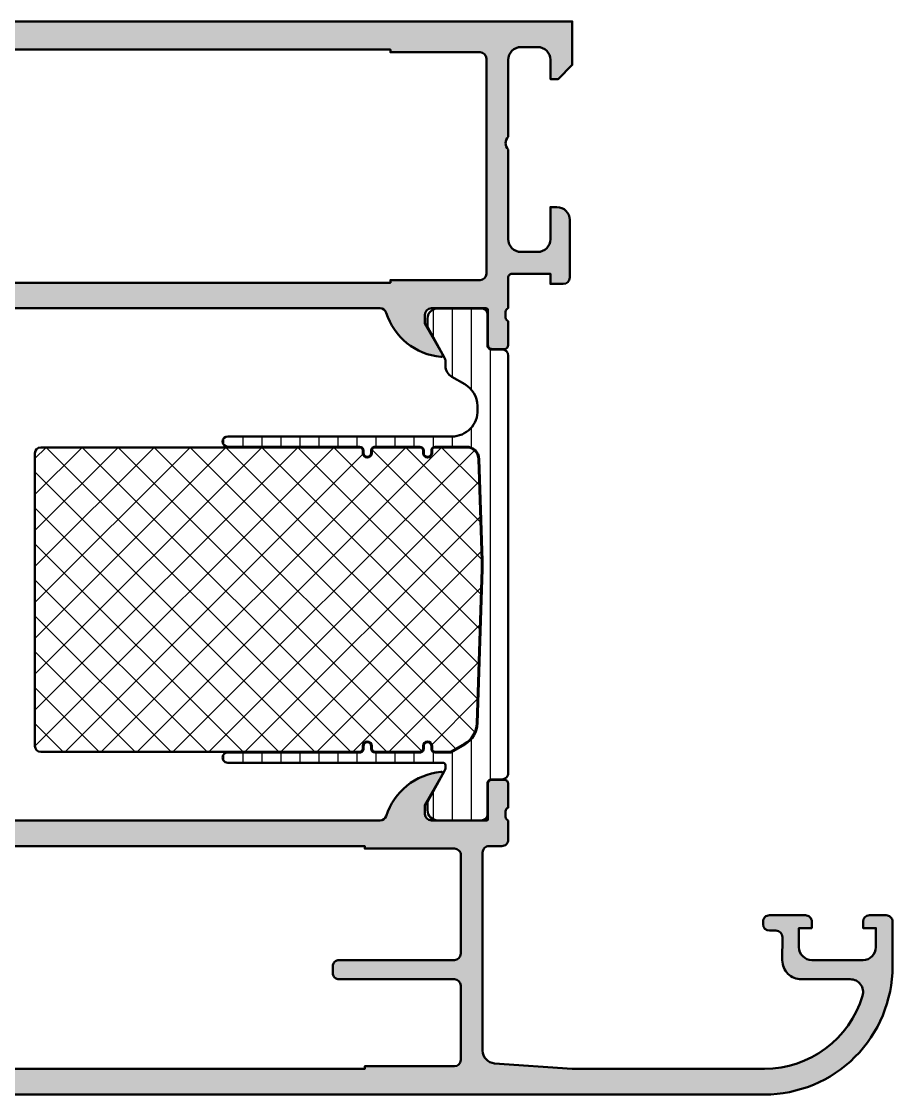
# Model space of a CAD drawing. Extents: x 0 to 125, y 11 to 95.
# Drawn here: x 57 to 125, y 11.2 to 95 of the extents above; entities that cross this region are included whole.
import ezdxf

# ---------------------------------------------------------------- set-up
doc = ezdxf.new("R2010")
doc.units = 0
for name, color, linetype, lineweight in [('0S-Alu contour', 7, 'Continuous', 50), ('0S-Alu hatch', 252, 'Continuous', 25), ('0S-Plastic contour', 254, 'Continuous', 50), ('0S-Plastic hatch', 253, 'Continuous', 25), ('0S-PT contour', 91, 'Continuous', 50), ('0S-PT hatch', 103, 'Continuous', 25)]:
    doc.layers.add(name, color=color, linetype=linetype, lineweight=lineweight)

# ---------------------------------------------------------------- blocks, each defined once
blk = doc.blocks.new('398970__6E5888EF_F2CC_4CD3_B71B_DE210117D233_')
at = {"layer": '0S-Alu hatch'}
h = blk.add_hatch(color=256, dxfattribs=at)
edge = h.paths.add_edge_path()
edge.add_arc((0.4999769365728355, 93.29997998837567), 0.499976937149487, 179.9973570091198, 270.0026429908629)
edge.add_line((0.4999999999552923, 92.80000305175814), (18.4999999999554, 92.80000305175791))
edge.add_ellipse((18.49994489639917, 92.29994794820173), major_axis=(-0.5000551065922458, 0), ratio=1, start_angle=180.0063137065699, end_angle=269.99368629342405, ccw=False)
edge.add_line((18.99999999995535, 92.3000030517579), (18.99999999995529, 86.0000000000001))
edge.add_ellipse((18.4748776889919, 85.50000000000009), major_axis=(-0.7250885749144907, 0), ratio=1, start_angle=136.4038464693321, end_angle=223.5961535306688, ccw=False)
edge.add_line((18.99999999995529, 85.0000000000001), (18.99999999995518, 72.59999542236322))
edge.add_ellipse((18.92116355341214, 72.3324748303701), major_axis=(-0.2788950563274314, 0), ratio=1, start_angle=178.8354106259032, end_angle=253.58012358051002, ccw=False)
edge.add_line((19.20000099995519, 72.32680642237173), (19.20000099995518, 71.87321242237172))
edge.add_ellipse((18.92113290431197, 71.86755176289468), major_axis=(-0.2789255417371929, 0), ratio=1, start_angle=106.42459455536121, end_angle=181.1628700728834, ccw=False)
edge.add_line((18.99999999995518, 71.6000084223717), (18.99999999995518, 69.71999742236322))
edge.add_arc((19.2999999999552, 69.71999742236322), 0.3000000000000256, 180, 269.9999999999945)
edge.add_line((19.29999999995517, 69.4199974223632), (20.27997431899797, 69.41999742236322))
edge.add_arc((20.27997431899799, 69.7199974223632), 0.2999999999999829, 269.9999999999973, 360)
edge.add_line((20.57997431899797, 69.7199974223632), (20.57997431899796, 72.4799954223632))
edge.add_ellipse((20.69997431899787, 72.4799954223632), major_axis=(-0.1199999999999157, 0), ratio=1, start_angle=269.9999999999983, end_angle=360, ccw=False)
edge.add_line((20.69997431899787, 72.59999542236312), (24.99999999995535, 72.59999542236334))
edge.add_ellipse((24.99999999995542, 72.09999542236346), major_axis=(-0.4999999999998721, 0), ratio=1, start_angle=180, end_angle=270.00000000000773, ccw=False)
edge.add_line((25.4999999999553, 72.09999542236345), (25.4999999999553, 71.39999542236352))
edge.add_line((25.4999999999553, 71.39999542236352), (24.118504542333, 69.00717509933575))
edge.add_arc((24.23811978460363, 68.93811520701148), 0.138119784648327, 149.999999999947, 275.6225775507646)
edge.add_arc((23.76177675878031, 73.77660428421477), 5.000000000003915, 275.6225775508023, 342.2515836439373)
edge.add_ellipse((28.99999999995462, 72.09999542236669), major_axis=(-0.4999999999966423, 0), ratio=1, start_angle=269.9999999999161, end_angle=342.2515836438442, ccw=False)
edge.add_line((28.99999999995535, 72.59999542236334), (84.9999999999552, 72.59999542236345))
edge.add_ellipse((84.99999999995413, 72.09999542236265), major_axis=(-0.5000000000007958, 0), ratio=1, start_angle=197.7484163559419, end_angle=269.99999999987784, ccw=False)
edge.add_arc((90.23822324112771, 73.77660428421007), 4.999999999998873, 197.7484163560793, 264.3774224492205)
edge.add_arc((89.76188021530702, 68.93811520701146), 0.138119784648205, 264.3774224491774, 389.9999999999824)
edge.add_line((89.8814954575776, 69.00717509933553), (88.49999999995525, 71.3999954223634))
edge.add_line((88.49999999995525, 71.3999954223634), (88.4999999999552, 72.09999542236334))
edge.add_ellipse((88.99999999995518, 72.09999542236301), major_axis=(-0.4999999999999858, 0), ratio=1, start_angle=269.9999999999593, end_angle=360, ccw=False)
edge.add_line((88.99999999995553, 72.599995422363), (93.30002568091258, 72.59999542236321))
edge.add_ellipse((93.30002568091257, 72.4799954223632), major_axis=(-0.1200000000000045, 0), ratio=1, start_angle=180, end_angle=269.9999999999932, ccw=False)
edge.add_line((93.42002568091257, 72.4799954223632), (93.42002568091257, 69.71999742236319))
edge.add_arc((93.72002568091256, 69.7199974223632), 0.2999999999999856, 180, 270.0000000000027)
edge.add_line((93.72002568091257, 69.41999742236322), (94.69999999995537, 69.4199974223632))
edge.add_arc((94.69999999995534, 69.71999742236322), 0.3000000000000149, 270.0000000000027, 360)
edge.add_line((94.99999999995536, 69.71999742236322), (94.99999999995536, 71.60000842237172))
edge.add_ellipse((95.07886709559851, 71.86755176289465), major_axis=(-0.2789255417371383, 0), ratio=1, start_angle=-1.1628700728896888, end_angle=73.575405444649, ccw=False)
edge.add_line((94.79999899995536, 71.87321242237172), (94.79999899995536, 72.32680642237172))
edge.add_ellipse((95.07883644649841, 72.33247483037009), major_axis=(-0.278895056327452, 0), ratio=1, start_angle=-73.58012358050439, end_angle=1.16458937409692, ccw=False)
edge.add_line((94.99999999995536, 72.59999542236322), (94.99999999995536, 74.99999542236343))
edge.add_ellipse((95.29999999995535, 74.99999542236341), major_axis=(-0.2999999999999971, 0), ratio=1, start_angle=269.99999999999727, end_angle=360, ccw=False)
edge.add_line((95.29999999995538, 75.29999542236341), (98.29998779292406, 75.29999542236327))
edge.add_line((98.29998779292406, 75.29999542236327), (98.29998779292406, 74.49999542236331))
edge.add_line((98.29998779292406, 74.49999542236331), (99.299987792924, 74.49999542236331))
edge.add_arc((99.29993784170819, 75.00004537357937), 0.5000499537109306, 270.0057234158948, 359.9942765840761)
edge.add_line((99.79998779292421, 74.99999542236328), (99.79998779292394, 79.50000000000009))
edge.add_arc((98.7998963652451, 79.49990857232147), 1.000091431857965, 0.0052379411224472, 89.99476205877598)
edge.add_line((98.799987792924, 80.50000000000033), (98.29998779292394, 80.49999999999999))
edge.add_line((98.29998779292394, 80.49999999999999), (98.29998779292424, 78.00000000000033))
edge.add_ellipse((97.2999109232147, 78.00007686970964), major_axis=(-1.000076872663794, 0), ratio=1, start_angle=90.00440397137561, end_angle=179.9955960285486, ccw=False)
edge.add_line((97.29998779292401, 77.00000000000009), (95.99999999995525, 77.00000000000021))
edge.add_ellipse((95.99995102647414, 77.99995102651904), major_axis=(-0.9999510277180887, 0), ratio=1, start_angle=-0.0028061112355999285, end_angle=90.00280611119871, ccw=False)
edge.add_line((94.9999999999553, 78.00000000000078), (94.9999999999553, 85.0000000000001))
edge.add_ellipse((95.52494604121621, 85.50000000000009), major_axis=(-0.7249609273853969, 0), ratio=1, start_angle=-43.60576001873949, end_angle=43.60576001873949, ccw=False)
edge.add_line((94.9999999999553, 86.0000000000001), (94.9999999999553, 91.99999999999964))
edge.add_ellipse((95.99996958665174, 92.00003041330368), major_axis=(-0.9999695871589359, 0), ratio=1, start_angle=-90.00174260693632, end_angle=0.001742607019082243, ccw=False)
edge.add_line((95.99999999995536, 93.00000000000009), (97.29998779292401, 92.99999999999989))
edge.add_ellipse((97.29989234187735, 91.99990454895313), major_axis=(-1.000095455601777, 0), ratio=1, start_angle=180.0054684201397, end_angle=269.99453157986005, ccw=False)
edge.add_line((98.29998779292411, 91.99999999999974), (98.29998779292411, 90.50000000000045))
edge.add_line((98.29998779292411, 90.50000000000045), (98.89996337886133, 90.49999999999999))
edge.add_line((98.89996337886133, 90.49999999999999), (99.9999999999553, 91.5999984741212))
edge.add_line((99.9999999999553, 91.5999984741212), (99.99999999995524, 94.99999999999999))
edge.add_line((99.99999999995524, 94.99999999999999), (0.4999999999554064, 94.99999999999999))
edge.add_arc((0.4999925653045665, 94.50000743465071), 0.4999925654045513, 89.99914803910144, 180.0008519608678)
edge.add_line((-4.471e-11, 94.50000000000016), (-4.47073e-11, 93.3000030517583))
edge = h.paths.add_edge_path()
edge.add_line((28.20001220698654, 92.59999847412142), (28.20001220698654, 92.79999542236327))
edge.add_line((28.20001220698654, 92.79999542236327), (85.79998779292401, 92.79999542236327))
edge.add_line((85.79998779292401, 92.79999542236327), (85.79998779292401, 92.5999984741212))
edge.add_line((85.79998779292401, 92.5999984741212), (92.79998779292394, 92.5999984741213))
edge.add_ellipse((92.7999403995104, 92.09995108070767), major_axis=(-0.5000473956595679, 0), ratio=1, start_angle=180.0054303704153, end_angle=269.9945696295989, ccw=False)
edge.add_line((93.29998779292404, 92.09999847412134), (93.29998779292389, 75.29999999999983))
edge.add_ellipse((92.79993784170804, 75.30004995121568), major_axis=(-0.5000499537107317, 0), ratio=1, start_angle=90.00572341591112, end_angle=179.9942765842036, ccw=False)
edge.add_line((92.799987792924, 74.79999999999983), (85.79998779292401, 74.79999999999994))
edge.add_line((85.79998779292401, 74.79999999999994), (85.79998779292406, 74.60000305175775))
edge.add_line((85.79998779292406, 74.60000305175775), (28.20001220698654, 74.60000305175764))
edge.add_line((28.20001220698654, 74.60000305175764), (28.20001220698654, 74.79999999999983))
edge.add_line((28.20001220698654, 74.79999999999983), (21.19995117183041, 74.79999999999994))
edge.add_ellipse((21.19995862654594, 75.29997693761372), major_axis=(-0.4999769376693594, 0), ratio=1, start_angle=-0.0026428766976778206, end_angle=89.99914571312172, ccw=False)
edge.add_line((20.69998168940847, 75.29999999999997), (20.70001220698654, 92.0999984741213))
edge.add_ellipse((21.20000224485455, 92.10000843625308), major_axis=(-0.4999900379672414, 0), ratio=1, start_angle=-90.00114159899522, end_angle=0.0011415991285730342, ccw=False)
edge.add_line((21.20001220698666, 92.59999847412107), (28.20001220698654, 92.59999847412142))
at = {"layer": '0S-Alu contour', "color": 7}
for points in [[(98.29998779292411, 91.99999999999974), (98.29998779292411, 90.50000000000045), (98.89996337886133, 90.49999999999999), (99.9999999999553, 91.5999984741212), (99.99999999995524, 94.99999999999999), (0.4999999999554064, 94.99999999999999)], [(-4.471e-11, 94.50000000000016), (-4.47073e-11, 93.3000030517583)], [(0.4999999999552923, 92.80000305175814), (18.4999999999554, 92.80000305175791)], [(18.99999999995535, 92.3000030517579), (18.99999999995529, 86.0000000000001)], [(21.20001220698666, 92.59999847412107), (28.20001220698654, 92.59999847412142)], [(28.20001220698654, 92.59999847412142), (28.20001220698654, 92.79999542236327), (85.79998779292401, 92.79999542236327), (85.79998779292401, 92.5999984741212), (92.79998779292394, 92.5999984741213)], [(95.99999999995536, 93.00000000000009), (97.29998779292401, 92.99999999999989)], [(20.69998168940847, 75.29999999999997), (20.70001220698654, 92.0999984741213)], [(93.29998779292404, 92.09999847412134), (93.29998779292389, 75.29999999999983)], [(94.9999999999553, 86.0000000000001), (94.9999999999553, 91.99999999999964)], [(18.99999999995529, 85.0000000000001), (18.99999999995518, 72.59999542236322)], [(94.9999999999553, 78.00000000000078), (94.9999999999553, 85.0000000000001)], [(98.799987792924, 80.50000000000033), (98.29998779292394, 80.49999999999999), (98.29998779292424, 78.00000000000033)], [(99.79998779292421, 74.99999542236328), (99.79998779292394, 79.50000000000009)], [(97.29998779292401, 77.00000000000009), (95.99999999995525, 77.00000000000021)], [(92.799987792924, 74.79999999999983), (85.79998779292401, 74.79999999999994), (85.79998779292406, 74.60000305175775), (28.20001220698654, 74.60000305175764), (28.20001220698654, 74.79999999999983), (21.19995117183041, 74.79999999999994)], [(94.99999999995536, 72.59999542236322), (94.99999999995536, 74.99999542236343)], [(95.29999999995538, 75.29999542236341), (98.29998779292406, 75.29999542236327), (98.29998779292406, 74.49999542236331), (99.299987792924, 74.49999542236331)], [(19.20000099995519, 72.32680642237173), (19.20000099995518, 71.87321242237172)], [(20.57997431899797, 69.7199974223632), (20.57997431899796, 72.4799954223632)], [(20.69997431899787, 72.59999542236312), (24.99999999995535, 72.59999542236334)], [(25.4999999999553, 72.09999542236345), (25.4999999999553, 71.39999542236352), (24.118504542333, 69.00717509933575)], [(28.99999999995535, 72.59999542236334), (84.9999999999552, 72.59999542236345)], [(89.8814954575776, 69.00717509933553), (88.49999999995525, 71.3999954223634), (88.4999999999552, 72.09999542236334)], [(88.99999999995553, 72.599995422363), (93.30002568091258, 72.59999542236321)], [(93.42002568091257, 72.4799954223632), (93.42002568091257, 69.71999742236319)], [(94.79999899995536, 71.87321242237172), (94.79999899995536, 72.32680642237172)], [(18.99999999995518, 71.6000084223717), (18.99999999995518, 69.71999742236322)], [(94.99999999995536, 69.71999742236322), (94.99999999995536, 71.60000842237172)], [(19.29999999995517, 69.4199974223632), (20.27997431899797, 69.41999742236322)], [(93.72002568091257, 69.41999742236322), (94.69999999995537, 69.4199974223632)]]:
    blk.add_lwpolyline(points, dxfattribs=at)
for centre, radius, start, end in [((0.4999925653045665, 94.50000743465071), 0.4999925654045513, 89.99914803910144, 180.0008519608678), ((0.4999769365728355, 93.29997998837567), 0.499976937149487, 179.9973570091198, 270.0026429908629), ((98.7998963652451, 79.49990857232147), 1.000091431857965, 0.0052379411224472, 89.99476205877598), ((99.29993784170819, 75.00004537357937), 0.5000499537109306, 270.0057234158948, 359.9942765840761), ((23.76177675878031, 73.77660428421477), 5.000000000003915, 275.6225775508023, 342.2515836439373), ((90.23822324112771, 73.77660428421007), 4.999999999998873, 197.7484163560793, 264.3774224492205), ((19.2999999999552, 69.71999742236322), 0.3000000000000256, 180, 269.9999999999945), ((20.27997431899799, 69.7199974223632), 0.2999999999999829, 269.9999999999973, 0), ((93.72002568091256, 69.7199974223632), 0.2999999999999856, 180, 270.0000000000027), ((94.69999999995534, 69.71999742236322), 0.3000000000000149, 270.0000000000027, 0), ((24.23811978460363, 68.93811520701148), 0.138119784648327, 149.999999999947, 275.6225775507646), ((89.76188021530702, 68.93811520701146), 0.138119784648205, 264.3774224491774, 29.99999999998236)]:
    blk.add_arc(centre, radius, start, end, dxfattribs=at)
at = {"layer": '0S-Alu contour', "color": 7, "extrusion": (0, 0, -1)}
for centre, radius, start, end in [((-18.49994489639917, 92.29994794820173), 0.5000551065922458, 90.00631370657597, 179.9936862934301), ((-21.20000224485455, 92.10000843625308), 0.4999900379672414, 359.9988584008714, 90.00114159899522), ((-92.7999403995104, 92.09995108070767), 0.5000473956595679, 90.00543037040111, 179.9945696295847), ((-95.99996958665174, 92.00003041330368), 0.9999695871589359, 359.9982573929809, 90.00174260693635), ((-97.29989234187735, 91.99990454895313), 1.000095455601777, 90.00546842013993, 179.9945315798603), ((-18.4748776889919, 85.50000000000009), 0.7250885749144909, 136.4038464693312, 223.596153530668), ((-95.52494604121621, 85.50000000000009), 0.7249609273853969, 316.3942399812605, 43.6057600187395), ((-95.99995102647414, 77.99995102651904), 0.9999510277180887, 269.9971938888013, 0.0028061112356313), ((-97.2999109232147, 78.00007686970964), 1.000076872663794, 180.0044039714515, 269.9955960286244), ((-21.19995862654594, 75.29997693761372), 0.4999769376693594, 270.0008542868783, 0.0026428766976818), ((-92.79993784170804, 75.30004995121568), 0.5000499537107317, 180.0057234157965, 269.9942765840889), ((-95.29999999995535, 74.99999542236341), 0.2999999999999971, 0, 90.00000000000273), ((-18.92116355341214, 72.3324748303701), 0.2788950563274314, 106.41987641949, 181.1645893740969), ((-20.69997431899787, 72.4799954223632), 0.1199999999999157, 0, 90.0000000000017), ((-24.99999999995542, 72.09999542236346), 0.4999999999998721, 89.99999999999227, 180), ((-28.99999999995462, 72.09999542236669), 0.4999999999966423, 17.74841635615584, 90.00000000008387), ((-84.99999999995413, 72.09999542236265), 0.5000000000007958, 90.00000000012214, 162.2515836440581), ((-88.99999999995518, 72.09999542236301), 0.4999999999999858, 0, 90.00000000004071), ((-93.30002568091257, 72.4799954223632), 0.1200000000000045, 90.0000000000068, 180), ((-95.07883644649841, 72.33247483037009), 0.278895056327452, 358.8354106259031, 73.58012358050449), ((-18.92113290431197, 71.86755176289468), 0.2789255417371929, 178.8371299271166, 253.5754054446388), ((-95.07886709559851, 71.86755176289465), 0.2789255417371383, 286.4245945553511, 1.162870072889672)]:
    blk.add_arc(centre, radius, start, end, dxfattribs=at)
blk = doc.blocks.new('284257__FD18425F_85C7_4298_9EAB_1F6284729DAC___97AE3241_A20A_4B8B_8254_7117FDE0307D_')
at = {"layer": '0S-Plastic hatch'}
h = blk.add_hatch(dxfattribs=at)
h.set_pattern_fill('ANSI31', color=256, scale=0.4680000000000001, angle=45, style=0)
h.set_pattern_definition([(90, (0, 0), (-1.4859, 0), [])])
edge = h.paths.add_edge_path()
edge.add_line((94.99999999997362, 68.89000962553008), (94.99999999997362, 36.30997816737019))
edge.add_ellipse((94.49999999997364, 36.30997816737025), major_axis=(-0.4999999999999858, 0), ratio=1, start_angle=89.99999999998698, end_angle=180, ccw=False)
edge.add_line((94.49999999997353, 35.80997816737025), (93.68966866950984, 35.80997816737026))
edge.add_arc((93.68966866950987, 35.50997816737036), 0.2999999999998957, 90.00000000000543, 180.0079246230968)
edge.add_line((93.38966867237946, 35.50993667414099), (93.39000060073789, 33.11006305183253))
edge.add_ellipse((92.89000060552036, 33.10999389645024), major_axis=(-0.5000000000000027, 0), ratio=1, start_angle=90.00000000000648, end_angle=180.0079246230509, ccw=False)
edge.add_line((92.89000060552041, 32.60999389645024), (89.49999999997372, 32.60999389645018))
edge.add_ellipse((89.49999999997372, 33.40999389645025), major_axis=(-0.8000000000000682, 0), ratio=1, start_angle=0, end_angle=90, ccw=False)
edge.add_line((88.69999999997366, 33.40999389645023), (88.69999999997366, 34.0599938964505))
edge.add_line((88.69999999997366, 34.0599938964505), (90.03730985347948, 36.47256473568071))
edge.add_arc((89.5999999994658, 36.71496954605031), 0.5000000005077869, 330.999999999967, 360)
edge.add_line((90.0999999999736, 36.71496954605031), (90.0999999999736, 36.90999389645035))
edge.add_arc((89.89999999997367, 36.90999389645035), 0.1999999999999247, 0, 90.00000000000406)
edge.add_line((89.89999999997364, 37.10999389645027), (73.10047367430604, 37.10999389645022))
edge.add_ellipse((73.1004736743061, 37.50999389645022), major_axis=(-0.3999999999999986, 0), ratio=1, start_angle=-90.00000000000807, end_angle=89.99999999999193, ccw=False)
edge.add_line((73.10047367430616, 37.90999389645023), (83.40047367430611, 37.90999389645029))
edge.add_arc((83.40047367430614, 38.20999389645029), 0.29999999999999, 269.9999999999945, 360)
edge.add_line((83.70047367430612, 38.20999389645029), (83.70047367430612, 38.40999389645032))
edge.add_ellipse((84.00047367430614, 38.40999389645029), major_axis=(-0.3000000000000114, 0), ratio=1, start_angle=180, end_angle=360, ccw=False)
edge.add_line((84.30047367430615, 38.40999389645029), (84.30047367430608, 38.2099938964504))
edge.add_arc((84.60047367430614, 38.20999389645031), 0.300000000000054, 180, 269.999999999981)
edge.add_line((84.60047367430604, 37.90999389645026), (88.10000068453604, 37.90999389645025))
edge.add_arc((88.10000068453606, 38.2099936579301), 0.299999761479846, 269.9999999999973, 360)
edge.add_line((88.4000004460159, 38.2099936579301), (88.4000004460159, 38.40999365793015))
edge.add_ellipse((88.7000004460159, 38.40999365793012), major_axis=(-0.3000000000000114, 0), ratio=1, start_angle=180, end_angle=360, ccw=False)
edge.add_line((89.00000044601592, 38.40999365793012), (89.00000044601586, 38.20999365793023))
edge.add_arc((89.30000020749574, 38.20999365793016), 0.2999997614798814, 180, 269.9999999999838)
edge.add_line((89.30000020749566, 37.90999389645028), (90.464101615174, 37.90999389645028))
edge.add_arc((90.46410161517393, 38.10999389608166), 0.1999999996313836, 270.0000000000204, 300.000000000019)
edge.add_line((90.56410161498968, 37.93678881564404), (91.60090409828042, 38.53538687947543))
edge.add_arc((90.60090426370932, 40.2674377736374), 1.999999992277375, 299.9999946553868, 358.2770022894869)
edge.add_line((92.5999999999736, 40.20730287229449), (92.99461942993763, 52.23199625897847))
edge.add_arc((82.99999999996955, 52.55999389644987), 10.00000000000415, 358.1203748410089, 361.8796251590006)
edge.add_line((92.9946194299376, 52.88799153392296), (92.73684507861958, 60.82279366019744))
edge.add_arc((91.73738313562308, 60.78999389645026), 1.000000000000097, 1.879625158993783, 89.99999999999756)
edge.add_line((91.73738313562313, 61.78999389645035), (89.29999999997358, 61.78999389645027))
edge.add_arc((89.2999999999736, 61.4899938964503), 0.2999999999999688, 90.00000000000273, 180)
edge.add_line((88.99999999997362, 61.4899938964503), (88.99999999997362, 61.28999389645027))
edge.add_ellipse((88.69999999997364, 61.28999389645027), major_axis=(-0.2999999999999829, 0), ratio=1, start_angle=0, end_angle=180, ccw=False)
edge.add_line((88.39999999997364, 61.28999389645027), (88.39999999997364, 61.48999389645021))
edge.add_arc((88.09999999997368, 61.48999389645027), 0.29999999999999, 0, 89.99999999999459)
edge.add_line((88.0999999999737, 61.78999389645026), (84.60047367430609, 61.78999389645027))
edge.add_arc((84.60047367430609, 61.48999389645029), 0.2999999999999901, 89.99999999999729, 180)
edge.add_line((84.30047367430608, 61.48999389645029), (84.30047367430608, 61.28999389645028))
edge.add_ellipse((84.00047367430611, 61.28999389645028), major_axis=(-0.2999999999999829, 0), ratio=1, start_angle=0, end_angle=180, ccw=False)
edge.add_line((83.70047367430612, 61.28999389645028), (83.70047367430612, 61.48999389645023))
edge.add_arc((83.40047367430611, 61.48999389645029), 0.2999999999999971, 0, 89.99999999999186)
edge.add_line((83.40047367430617, 61.78999389645028), (73.1004736743061, 61.78999389645028))
edge.add_ellipse((73.10047367430607, 62.18999389645027), major_axis=(-0.3999999999999915, 0), ratio=1, start_angle=-89.99999999999591, end_angle=90.00000000000409, ccw=False)
edge.add_line((73.10047367430604, 62.58999389645026), (90.61213858767393, 62.58999389645016))
edge.add_arc((90.61213858767393, 64.58999389645022), 2.000000000000059, 270, 361.8796251589953)
edge.add_line((92.61106247366679, 64.65559342394462), (92.5999999999736, 64.99268492060592))
edge.add_arc((90.60090425599014, 64.93255001903091), 2.000000000000047, 1.722997710510139, 60.00000534461133)
edge.add_line((91.6009040944226, 66.66460091988088), (90.60000008075735, 67.24247299294674))
edge.add_ellipse((91.0999999999736, 68.10849844337166), major_axis=(-0.9999999999999731, 0), ratio=1, start_angle=0, end_angle=60.00000534460793, ccw=False)
edge.add_line((90.09999999997365, 68.10849844337166), (90.0999999999736, 68.48501824695026))
edge.add_arc((89.59999999985168, 68.4850182469504), 0.5000000001219143, 0, 28.99999999998022)
edge.add_line((90.03730985352809, 68.72742305713254), (88.69999999997361, 71.1399938964503))
edge.add_line((88.69999999997361, 71.1399938964503), (88.69999999997361, 71.78999389645028))
edge.add_ellipse((89.49999999997361, 71.78999389645016), major_axis=(-0.7999999999999972, 0), ratio=1, start_angle=269.9999999999949, end_angle=360, ccw=False)
edge.add_line((89.49999999997368, 72.58999389645015), (92.89000061030276, 72.58999389645021))
edge.add_ellipse((92.89000061030276, 72.0899938964502), major_axis=(-0.5000000000000142, 0), ratio=1, start_angle=179.9920752627074, end_angle=270.00000000000165, ccw=False)
edge.add_line((93.39000060552019, 72.08992474007135), (93.38966867237941, 69.69005111935721))
edge.add_arc((93.68966866950977, 69.69000962553005), 0.2999999999999299, 179.9920752627072, 270.0000000000135)
edge.add_line((93.68966866950984, 69.39000962553013), (94.49999999997368, 69.39000962553008))
edge.add_ellipse((94.49999999997368, 68.89000962553015), major_axis=(-0.4999999999999432, 0), ratio=1, start_angle=180, end_angle=270, ccw=False)
at = {"layer": '0S-Plastic contour', "color": 7}
for points in [[(89.49999999997368, 72.58999389645015), (92.89000061030276, 72.58999389645021)], [(93.39000060552019, 72.08992474007135), (93.38966867237941, 69.69005111935721)], [(90.03730985352809, 68.72742305713254), (88.69999999997361, 71.1399938964503), (88.69999999997361, 71.78999389645028)], [(93.68966866950984, 69.39000962553013), (94.49999999997368, 69.39000962553008)], [(94.99999999997362, 68.89000962553008), (94.99999999997362, 36.30997816737019)], [(90.09999999997365, 68.10849844337166), (90.0999999999736, 68.48501824695026)], [(91.6009040944226, 66.66460091988088), (90.60000008075735, 67.24247299294674)], [(92.61106247366679, 64.65559342394462), (92.5999999999736, 64.99268492060592)], [(73.10047367430604, 62.58999389645026), (90.61213858767393, 62.58999389645016)], [(83.40047367430617, 61.78999389645028), (73.1004736743061, 61.78999389645028)], [(83.70047367430612, 61.28999389645028), (83.70047367430612, 61.48999389645023)], [(84.30047367430608, 61.48999389645029), (84.30047367430608, 61.28999389645028)], [(88.0999999999737, 61.78999389645026), (84.60047367430609, 61.78999389645027)], [(88.39999999997364, 61.28999389645027), (88.39999999997364, 61.48999389645021)], [(88.99999999997362, 61.4899938964503), (88.99999999997362, 61.28999389645027)], [(91.73738313562313, 61.78999389645035), (89.29999999997358, 61.78999389645027)], [(92.9946194299376, 52.88799153392296), (92.73684507861958, 60.82279366019744)], [(92.5999999999736, 40.20730287229449), (92.99461942993763, 52.23199625897847)], [(73.10047367430616, 37.90999389645023), (83.40047367430611, 37.90999389645029)], [(83.70047367430612, 38.20999389645029), (83.70047367430612, 38.40999389645032)], [(84.30047367430615, 38.40999389645029), (84.30047367430608, 38.2099938964504)], [(84.60047367430604, 37.90999389645026), (88.10000068453604, 37.90999389645025)], [(88.4000004460159, 38.2099936579301), (88.4000004460159, 38.40999365793015)], [(89.00000044601592, 38.40999365793012), (89.00000044601586, 38.20999365793023)], [(89.30000020749566, 37.90999389645028), (90.464101615174, 37.90999389645028)], [(90.56410161498968, 37.93678881564404), (91.60090409828042, 38.53538687947543)], [(89.89999999997364, 37.10999389645027), (73.10047367430604, 37.10999389645022)], [(90.0999999999736, 36.71496954605031), (90.0999999999736, 36.90999389645035)], [(88.69999999997366, 33.40999389645023), (88.69999999997366, 34.0599938964505), (90.03730985347948, 36.47256473568071)], [(93.38966867237946, 35.50993667414099), (93.39000060073789, 33.11006305183253)], [(94.49999999997353, 35.80997816737025), (93.68966866950984, 35.80997816737026)], [(92.89000060552041, 32.60999389645024), (89.49999999997372, 32.60999389645018)]]:
    blk.add_lwpolyline(points, dxfattribs=at)
at = {"layer": '0S-Plastic contour', "color": 7, "extrusion": (0, 0, -1)}
for centre, radius, start, end in [((-89.49999999997361, 71.78999389645016), 0.7999999999999972, 0, 90.00000000000509), ((-92.89000061030276, 72.0899938964502), 0.5000000000000142, 89.99999999999837, 180.0079247372927), ((-94.49999999997368, 68.89000962553015), 0.4999999999999432, 90, 180), ((-91.0999999999736, 68.10849844337166), 0.9999999999999731, 299.9999946553921, 0), ((-73.10047367430607, 62.18999389645027), 0.3999999999999915, 269.9999999999959, 89.99999999999594), ((-84.00047367430611, 61.28999389645028), 0.2999999999999829, 180, 0), ((-88.69999999997364, 61.28999389645027), 0.2999999999999829, 180, 0), ((-84.00047367430614, 38.40999389645029), 0.3000000000000114, 0, 180), ((-88.7000004460159, 38.40999365793012), 0.3000000000000114, 0, 180), ((-73.1004736743061, 37.50999389645022), 0.3999999999999986, 270.0000000000081, 90.00000000000813), ((-94.49999999997364, 36.30997816737025), 0.4999999999999858, 180, 270.000000000013), ((-89.49999999997372, 33.40999389645025), 0.8000000000000682, 270, 0), ((-92.89000060552036, 33.10999389645024), 0.5000000000000027, 179.9920753769491, 269.9999999999935)]:
    blk.add_arc(centre, radius, start, end, dxfattribs=at)
at = {"layer": '0S-Plastic contour', "color": 7}
for centre, radius, start, end in [((93.68966866950977, 69.69000962553005), 0.2999999999999299, 179.9920752627072, 270.0000000000135), ((89.59999999985168, 68.4850182469504), 0.5000000001219143, 0, 28.99999999998022), ((90.60090425599014, 64.93255001903091), 2.000000000000047, 1.722997710510139, 60.00000534461133), ((90.61213858767393, 64.58999389645022), 2.000000000000059, 270, 1.879625158995334), ((83.40047367430611, 61.48999389645029), 0.2999999999999971, 0, 89.99999999999186), ((84.60047367430609, 61.48999389645029), 0.2999999999999901, 89.99999999999729, 180), ((88.09999999997368, 61.48999389645027), 0.29999999999999, 0, 89.99999999999459), ((89.2999999999736, 61.4899938964503), 0.2999999999999688, 90.00000000000273, 180), ((91.73738313562308, 60.78999389645026), 1.000000000000097, 1.879625158993783, 89.99999999999756), ((82.99999999996955, 52.55999389644987), 10.00000000000415, 358.1203748410089, 1.879625159000571), ((90.60090426370932, 40.2674377736374), 1.999999992277375, 299.9999946553868, 358.2770022894869), ((83.40047367430614, 38.20999389645029), 0.29999999999999, 269.9999999999945, 0), ((84.60047367430614, 38.20999389645031), 0.300000000000054, 180, 269.999999999981), ((88.10000068453606, 38.2099936579301), 0.299999761479846, 269.9999999999973, 0), ((89.30000020749574, 38.20999365793016), 0.2999997614798814, 180, 269.9999999999838), ((90.46410161517393, 38.10999389608166), 0.1999999996313836, 270.0000000000204, 300.000000000019), ((89.89999999997367, 36.90999389645035), 0.1999999999999247, 0, 90.00000000000406), ((89.5999999994658, 36.71496954605031), 0.5000000005077869, 330.999999999967, 0), ((93.68966866950987, 35.50997816737036), 0.2999999999998957, 90.00000000000543, 180.0079246230968)]:
    blk.add_arc(centre, radius, start, end, dxfattribs=at)
blk = doc.blocks.new('371820__6353632A_85DB_4C54_AF0D_27807EEB8FB8_')
at = {"layer": '0S-PT hatch'}
h = blk.add_hatch(dxfattribs=at)
h.set_pattern_fill('ANSI37', color=256, scale=0.625, angle=90, style=0)
h.set_pattern_definition([(135, (0, 0), (-1.403165018917055, -1.403165018917055), []), (225, (0, 0), (1.403165018917055, -1.403165018917055), [])])
edge = h.paths.add_edge_path()
edge.add_arc((58.50000048177913, 61.28999389645028), 0.4500000000000029, 90, 180)
edge.add_line((58.05000048177912, 61.28999389645028), (58.05000048177912, 38.40999389645022))
edge.add_arc((58.50000048177912, 38.40999389645022), 0.4499999999999993, 180, 270)
edge.add_line((58.50000048177912, 37.95999389645022), (83.40047367430614, 37.95999389645023))
edge.add_arc((83.40047367430614, 38.20999389645022), 0.2499999999999858, 270, 360)
edge.add_line((83.65047367430611, 38.20999389645022), (83.65047367430611, 38.40999389645033))
edge.add_ellipse((84.00047367430614, 38.40999389645029), major_axis=(-0.3500000000000085, 0), ratio=1, start_angle=180, end_angle=360, ccw=False)
edge.add_line((84.35047367430614, 38.40999389645029), (84.35047367430609, 38.20999389645038))
edge.add_arc((84.60047367430614, 38.20999389645028), 0.2500000000000568, 180, 270)
edge.add_line((84.60047367430614, 37.95999389645022), (88.10000068453606, 37.95999389645022))
edge.add_arc((88.10000068453604, 38.20999365793007), 0.2499997614798559, 270.0000000000033, 360)
edge.add_line((88.3500004460159, 38.20999365793007), (88.3500004460159, 38.40999365793015))
edge.add_ellipse((88.7000004460159, 38.40999365793012), major_axis=(-0.3500000000000085, 0), ratio=1, start_angle=180, end_angle=360, ccw=False)
edge.add_line((89.05000044601591, 38.40999365793012), (89.05000044601584, 38.20999365793021))
edge.add_arc((89.30000020749571, 38.2099936579301), 0.2499997614798843, 180, 270.0000000000033)
edge.add_line((89.30000020749574, 37.95999389645022), (90.46410161517392, 37.95999389645023))
edge.add_arc((90.46410161284105, 38.10999390478767), 0.1500000083374432, 270.0000008910845, 300.0000008911088)
edge.add_line((90.53910161903015, 37.98009008816603), (91.57590410231958, 38.57868815199667))
edge.add_arc((90.60090426370932, 40.2674377736374), 1.949999992277373, 299.9999946553867, 357.9617520567249)
edge.add_line((92.54967050482804, 40.19808283612192), (92.94464633278783, 52.23363624716583))
edge.add_arc((83.00025448427827, 52.55999385439392), 9.949745651246513, 358.1203270165722, 361.8417027230555)
edge.add_line((92.9448604282509, 52.87976118168532), (92.68687198146976, 60.82115367201007))
edge.add_arc((91.73738313562308, 60.78999389645018), 0.9500000000001023, 1.879625158997662, 90)
edge.add_line((91.73738313562308, 61.73999389645029), (89.2999999999736, 61.73999389645029))
edge.add_arc((89.2999999999736, 61.48999389645031), 0.2499999999999716, 90, 180)
edge.add_line((89.04999999997364, 61.48999389645031), (89.04999999997364, 61.28999389645027))
edge.add_ellipse((88.69999999997364, 61.28999389645027), major_axis=(-0.3499999999999801, 0), ratio=1, start_angle=0, end_angle=180, ccw=False)
edge.add_line((88.34999999997366, 61.28999389645027), (88.34999999997366, 61.48999389645023))
edge.add_arc((88.09999999997368, 61.4899938964503), 0.2499999999999929, 0, 90)
edge.add_line((88.09999999997368, 61.73999389645029), (84.60047367430609, 61.73999389645029))
edge.add_arc((84.60047367430609, 61.4899938964503), 0.25, 90, 180)
edge.add_line((84.35047367430609, 61.4899938964503), (84.35047367430609, 61.28999389645028))
edge.add_ellipse((84.00047367430611, 61.28999389645028), major_axis=(-0.3499999999999801, 0), ratio=1, start_angle=0, end_angle=180, ccw=False)
edge.add_line((83.65047367430611, 61.28999389645028), (83.65047367430611, 61.48999389645024))
edge.add_arc((83.40047367430611, 61.4899938964503), 0.2499999999999929, 0, 90)
edge.add_line((83.40047367430611, 61.73999389645029), (58.50000048177913, 61.73999389645029))
at = {"layer": '0S-PT contour', "color": 7}
for points in [[(58.05000048177912, 61.28999389645028), (58.05000048177912, 38.40999389645022)], [(83.40047367430611, 61.73999389645029), (58.50000048177913, 61.73999389645029)], [(83.65047367430611, 61.28999389645028), (83.65047367430611, 61.48999389645024)], [(84.35047367430609, 61.4899938964503), (84.35047367430609, 61.28999389645028)], [(88.09999999997368, 61.73999389645029), (84.60047367430609, 61.73999389645029)], [(88.34999999997366, 61.28999389645027), (88.34999999997366, 61.48999389645023)], [(89.04999999997364, 61.48999389645031), (89.04999999997364, 61.28999389645027)], [(91.73738313562308, 61.73999389645029), (89.2999999999736, 61.73999389645029)], [(92.9448604282509, 52.87976118168532), (92.68687198146976, 60.82115367201007)], [(92.54967050482804, 40.19808283612192), (92.94464633278783, 52.23363624716583)], [(90.53910161903015, 37.98009008816603), (91.57590410231958, 38.57868815199667)], [(58.50000048177912, 37.95999389645022), (83.40047367430614, 37.95999389645023)], [(83.65047367430611, 38.20999389645022), (83.65047367430611, 38.40999389645033)], [(84.35047367430614, 38.40999389645029), (84.35047367430609, 38.20999389645038)], [(84.60047367430614, 37.95999389645022), (88.10000068453606, 37.95999389645022)], [(88.3500004460159, 38.20999365793007), (88.3500004460159, 38.40999365793015)], [(89.05000044601591, 38.40999365793012), (89.05000044601584, 38.20999365793021)], [(89.30000020749574, 37.95999389645022), (90.46410161517392, 37.95999389645023)]]:
    blk.add_lwpolyline(points, dxfattribs=at)
for centre, radius, start, end in [((58.50000048177913, 61.28999389645028), 0.4500000000000029, 90, 180), ((83.40047367430611, 61.4899938964503), 0.2499999999999929, 0, 90), ((84.60047367430609, 61.4899938964503), 0.25, 90, 180), ((88.09999999997368, 61.4899938964503), 0.2499999999999929, 0, 90), ((89.2999999999736, 61.48999389645031), 0.2499999999999716, 90, 180), ((91.73738313562308, 60.78999389645018), 0.9500000000001023, 1.879625158997662, 90), ((83.00025448427827, 52.55999385439392), 9.949745651246513, 358.1203270165722, 1.841702723055451), ((90.60090426370932, 40.2674377736374), 1.949999992277373, 299.9999946553867, 357.9617520567249), ((58.50000048177912, 38.40999389645022), 0.4499999999999993, 180, 270), ((83.40047367430614, 38.20999389645022), 0.2499999999999858, 270, 0), ((84.60047367430614, 38.20999389645028), 0.2500000000000568, 180, 270), ((88.10000068453604, 38.20999365793007), 0.2499997614798559, 270.0000000000033, 0), ((89.30000020749571, 38.2099936579301), 0.2499997614798843, 180, 270.0000000000033), ((90.46410161284105, 38.10999390478767), 0.1500000083374432, 270.0000008910845, 300.0000008911088)]:
    blk.add_arc(centre, radius, start, end, dxfattribs=at)
at = {"layer": '0S-PT contour', "color": 7, "extrusion": (0, 0, -1)}
for centre, radius, start, end in [((-84.00047367430611, 61.28999389645028), 0.3499999999999801, 180, 0), ((-88.69999999997364, 61.28999389645027), 0.3499999999999801, 180, 0), ((-84.00047367430614, 38.40999389645029), 0.3500000000000085, 0, 180), ((-88.7000004460159, 38.40999365793012), 0.3500000000000085, 0, 180)]:
    blk.add_arc(centre, radius, start, end, dxfattribs=at)
blk = doc.blocks.new('375630__1531F76D_FC6A_4F53_A1C3_52460BA071C6_')
at = {"layer": '0S-Alu hatch'}
h = blk.add_hatch(color=256, dxfattribs=at)
edge = h.paths.add_edge_path()
edge.add_ellipse((18.50003051756766, 21.69999430886127), major_axis=(-0.5000000000002274, 0), ratio=1, start_angle=89.99995274223602, end_angle=180, ccw=False)
edge.add_line((18.50003010516587, 21.19999430886122), (0.5000915527428447, 21.20000915527367))
edge.add_arc((0.499864053656427, 20.7002366543598), 0.4997725526932581, 89.9739186598489, 180.0260813401605)
edge.add_line((9.15527425601e-05, 20.70000915527331), (9.15527425605e-05, 20.10001068115235))
edge.add_arc((0.4998751685478461, 20.09979429695741), 0.4997836626476752, 179.9751934638225, 270.0248065361628)
edge.add_line((0.5000915527426172, 19.60001068115212), (18.50009155274247, 19.60001068115246))
edge.add_ellipse((18.50032925798996, 19.10024838639986), major_axis=(-0.4997623512832601, 0), ratio=1, start_angle=179.9727480312785, end_angle=270.0272519687159, ccw=False)
edge.add_line((19.00009155274256, 19.10001068115233), (19.00000000000824, 13.69999999999988))
edge.add_ellipse((18.50000287264011, 13.69999712736813), major_axis=(-0.4999971273763846, 0), ratio=1, start_angle=89.99967081875758, end_angle=180.0003291815056, ccw=False)
edge.add_line((18.50000000000835, 13.2), (0.5000000000080718, 13.20000000000011))
edge.add_arc((0.5000693414833033, 12.69993065852505), 0.5000693462826346, 90.00794484588639, 179.9920551541987)
edge.add_line((8.2422e-12, 12.69999999999954), (8.2423e-12, 11.70000000000011))
edge.add_arc((0.4999971273765081, 11.69999712736826), 0.4999971273765178, 179.9996708184944, 270.0003291812467)
edge.add_line((0.5000000000082993, 11.2), (114.9999348397341, 11.1999527674297))
edge.add_arc((114.9999389648517, 21.19995276742878), 9.999999999999922, 269.9999763648175, 360)
edge.add_line((124.9999389648516, 21.19995276742878), (124.9999389648517, 24.69995117187587))
edge.add_arc((124.4998901367273, 24.69995117187573), 0.5000488281243918, 0, 90.00000000000487)
edge.add_line((124.4998901367273, 25.20000000000012), (123.1998901367268, 25.19999999999997))
edge.add_arc((123.1998901367268, 24.69999999999992), 0.500000000000057, 90, 180)
edge.add_line((122.6998901367267, 24.69999999999992), (122.6998901367269, 24.2000000000002))
edge.add_line((122.6998901367269, 24.2000000000002), (123.6998901367269, 24.20000000000006))
edge.add_line((123.6998901367269, 24.20000000000006), (123.6998901367266, 22.70000000000017))
edge.add_ellipse((122.6998901367269, 22.69999999999974), major_axis=(-0.9999999999997726, 0), ratio=1, start_angle=90.00000000001143, end_angle=180, ccw=False)
edge.add_line((122.6998901367271, 21.69999999999997), (118.6998901367271, 21.69999999999997))
edge.add_ellipse((118.6998901367269, 22.70000000000003), major_axis=(-1.000000000000053, 0), ratio=1, start_angle=0, end_angle=90.00000000001302, ccw=False)
edge.add_line((117.6998901367269, 22.70000000000003), (117.699890136727, 24.20000000000043))
edge.add_line((117.699890136727, 24.20000000000043), (118.6998901367269, 24.20000000000043))
edge.add_line((118.6998901367269, 24.20000000000043), (118.6998901367268, 24.7))
edge.add_arc((118.1998901367267, 24.70000000000007), 0.5000000000001279, 0, 90.00000000000487)
edge.add_line((118.1998901367266, 25.2000000000002), (115.3999018709203, 25.20000000000008))
edge.add_arc((115.3999018709203, 24.69999999999999), 0.5000000000000995, 89.99999999999511, 180)
edge.add_line((114.8999018709202, 24.69999999999999), (114.8999018709202, 24.50000000000047))
edge.add_arc((115.3999018709201, 24.50000000000023), 0.4999999999999716, 180, 269.9999999999919)
edge.add_line((115.3999018709201, 24.00000000000026), (115.8999901367269, 24.00000000000027))
edge.add_ellipse((115.899990136727, 23.50004882812522), major_axis=(-0.4999511718750469, 0), ratio=1, start_angle=180, end_angle=270.0000000000049, ccw=False)
edge.add_line((116.399941308602, 23.50004882812523), (116.3998413086018, 21.68388671875054))
edge.add_arc((117.8864535606903, 21.68654015183698), 1.48661462012407, 180.1022663141738, 270.5198399252612)
edge.add_line((117.8999413086024, 20.19998671874993), (121.7081530195857, 20.19998671875022))
edge.add_ellipse((121.7081530195857, 19.19998671875023), major_axis=(-0.9999999999999893, 0), ratio=1, start_angle=163.3987403841149, end_angle=270.00000000000324, ccw=False)
edge.add_ellipse((115.0000877288086, 21.19984879146382), major_axis=(-7.999827730365838, 0), ratio=1, start_angle=89.99891089800309, end_angle=163.3991496179649, ccw=False)
edge.add_line((114.9999356647573, 13.20002106254323), (99.99987792969381, 13.19999999999994))
edge.add_line((99.99987792969381, 13.19999999999994), (93.92864990235228, 13.63365478515611))
edge.add_ellipse((93.99999211361374, 14.63122116371645), major_axis=(-1.000114188851296, 0), ratio=1, start_angle=0.005690972194997812, end_angle=85.9093848687503, ccw=False)
edge.add_line((92.99987792969586, 14.63112182617224), (92.99987792968757, 30.09999999999176))
edge.add_ellipse((93.49987505706419, 30.10000287262359), major_axis=(-0.4999971273848685, 0), ratio=1, start_angle=-90.00032918123259, end_angle=0.0003291815056059022, ccw=False)
edge.add_line((93.49987792969586, 30.6000000000002), (94.5000000000083, 30.60000000000029))
edge.add_arc((94.50000000000841, 31.10000000000007), 0.4999999999997798, 269.999999999987, 360)
edge.add_line((95.00000000000819, 31.10000000000007), (95.0000000000082, 32.59999389637413))
edge.add_ellipse((95.07883644657207, 32.86751448843789), major_axis=(-0.2788950564010893, 0), ratio=1, start_angle=-1.1645893741048212, end_angle=73.58012358050672, ccw=False)
edge.add_line((94.79999899995538, 32.8731828964378), (94.79999899995538, 33.32677689643781))
edge.add_ellipse((95.07886709559851, 33.33243755591488), major_axis=(-0.2789255417371153, 0), ratio=1, start_angle=-73.57540544464769, end_angle=1.1628700728896888, ccw=False)
edge.add_line((94.99999999995536, 33.59998089643779), (94.99999999995536, 35.47999189644632))
edge.add_arc((94.69999999995537, 35.47999189644631), 0.2999999999999971, 0, 90)
edge.add_line((94.69999999995537, 35.77999189644631), (93.72002568091257, 35.77999189644632))
edge.add_arc((93.72002568091258, 35.47999189644632), 0.2999999999999936, 90.00000000000273, 180)
edge.add_line((93.42002568091257, 35.47999189644632), (93.42002568091257, 32.71999389644631))
edge.add_ellipse((93.30036985682712, 32.71964972161147), major_axis=(-0.1196563190721237, 0), ratio=1, start_angle=90.1646301022779, end_angle=180.1648036041542, ccw=False)
edge.add_line((93.3007136693227, 32.59999389648432), (89.00000000000813, 32.59999389648435))
edge.add_ellipse((89.00000000000813, 33.0999938964843), major_axis=(-0.4999999999999503, 0), ratio=1, start_angle=0, end_angle=89.9999999999983, ccw=False)
edge.add_line((88.50000000000819, 33.09999389648431), (88.50000000000816, 33.79999389648454))
edge.add_line((88.50000000000816, 33.79999389648454), (89.8814954576305, 36.19281421951185))
edge.add_arc((89.7618802153598, 36.26187411183606), 0.1381197846483672, 329.9999999999821, 455.6225775507629)
edge.add_arc((90.2382232411803, 31.42338503463494), 5.000000000001531, 95.62257755077242, 162.2515836439087)
edge.add_ellipse((84.99999999997212, 33.09999389649397), major_axis=(-0.5000000000346062, 0), ratio=1, start_angle=90.00000000017752, end_angle=162.2515836441176, ccw=False)
edge.add_line((84.9999999999737, 32.59999389645936), (29.00003051756787, 32.59999389645903))
edge.add_ellipse((29.00003051756812, 33.09999389645901), major_axis=(-0.4999999999999858, 0), ratio=1, start_angle=17.748416356031385, end_angle=89.99999999997112, ccw=False)
edge.add_arc((23.76180727639411, 31.42338503461117), 5.000000000000219, 17.74841635607364, 84.37742244920825)
edge.add_arc((24.2381503022162, 36.26187411181081), 0.1381197846483819, 84.37742244926143, 210.0000000000617)
edge.add_line((24.11853505994554, 36.19281421948649), (25.50003051756781, 33.79999389645919))
edge.add_line((25.50003051756781, 33.79999389645919), (25.50003051756784, 33.09999389645914))
edge.add_ellipse((25.00003051756805, 33.09999389645904), major_axis=(-0.4999999999997904, 0), ratio=1, start_angle=90.000000000015, end_angle=180, ccw=False)
edge.add_line((25.00003051756818, 32.59999389645925), (20.70000448971183, 32.59999389645914))
edge.add_ellipse((20.69966066079643, 32.71964972162912), major_axis=(-0.1196563191621454, 0), ratio=1, start_angle=-0.16480360413640938, end_angle=90.16463796458851, ccw=False)
edge.add_line((20.58000483662094, 32.71999389646419), (20.58000483662095, 35.47999189646418))
edge.add_arc((20.28000483662094, 35.4799918964642), 0.3000000000000007, 0, 89.99999999999935)
edge.add_line((20.28000483662095, 35.7799918964642), (19.30003051757815, 35.7799918964642))
edge.add_arc((19.30003051757815, 35.4799918964642), 0.3000000000000007, 90, 180)
edge.add_line((19.00003051757815, 35.4799918964642), (19.00003051757815, 33.59998089645568))
edge.add_ellipse((18.92116342193499, 33.33243755593275), major_axis=(-0.2789255417371433, 0), ratio=1, start_angle=178.8371299271139, end_angle=253.5754054446454, ccw=False)
edge.add_line((19.20003151757815, 33.32677689645568), (19.20003151757815, 32.87318289645569))
edge.add_ellipse((18.92119407102084, 32.86751448845702), major_axis=(-0.2788950563416979, 0), ratio=1, start_angle=106.41987641949251, end_angle=181.1645893740985, ccw=False)
edge.add_line((19.00003051756792, 32.59999389645022), (19.00003051756789, 21.69999430886127))
edge = h.paths.add_edge_path()
edge.add_ellipse((21.19993713929212, 29.90007201598962), major_axis=(-0.4999249378885813, 0), ratio=1, start_angle=-90.00860342178919, end_angle=0.008603421758209606, ccw=False)
edge.add_line((21.20001220703924, 30.39999694824219), (28.19998168946137, 30.39999694824205))
edge.add_line((28.19998168946137, 30.39999694824205), (28.19998168946137, 30.59999389648437))
edge.add_line((28.19998168946137, 30.59999389648437), (83.79995727539875, 30.59999389648437))
edge.add_line((83.79995727539875, 30.59999389648437), (83.79995727539873, 30.3999969482423))
edge.add_line((83.79995727539873, 30.3999969482423), (90.7999267578209, 30.39999694824219))
edge.add_ellipse((90.7999296304527, 29.89999982086591), major_axis=(-0.4999971273845274, 0), ratio=1, start_angle=179.9996708184945, end_angle=270.00032918124725, ccw=False)
edge.add_line((91.29992675782897, 29.899996948234), (91.29992675782077, 22.1999969482422))
edge.add_ellipse((90.79992675782083, 22.1999969482422), major_axis=(-0.4999999999999432, 0), ratio=1, start_angle=90.00000000000318, end_angle=180, ccw=False)
edge.add_line((90.79992675782086, 21.69999694824225), (81.79992675782067, 21.69999694824236))
edge.add_arc((81.79992675782061, 21.19999694824235), 0.5000000000000142, 89.99999999999349, 180)
edge.add_line((81.29992675782061, 21.19999694824248), (81.29992675782069, 20.69999694824227))
edge.add_arc((81.79992675782071, 20.69999694824227), 0.5000000000000142, 180, 270.0000000000049)
edge.add_line((81.79992675782076, 20.19999694824226), (90.79986501275405, 20.19999694824226))
edge.add_ellipse((90.79986501275401, 19.6999969482423), major_axis=(-0.4999999999999549, 0), ratio=1, start_angle=180.0005615442633, end_angle=269.9999999999951, ccw=False)
edge.add_line((91.29986501272995, 19.70000184864018), (91.29992675782076, 13.89999389648419))
edge.add_ellipse((90.79985741634565, 13.90006323795947), major_axis=(-0.5000693462826767, 0), ratio=1, start_angle=90.00794484586612, end_angle=179.9920551541071, ccw=False)
edge.add_line((90.79992675782071, 13.39999389648437), (83.79995727539885, 13.39999389648448))
edge.add_line((83.79995727539885, 13.39999389648448), (83.7999572753989, 13.1999969482423))
edge.add_line((83.7999572753989, 13.1999969482423), (28.19998168946137, 13.1999969482423))
edge.add_line((28.19998168946137, 13.1999969482423), (28.19998168946134, 13.39999389648437))
edge.add_line((28.19998168946134, 13.39999389648437), (21.20001220703935, 13.39999389648437))
edge.add_ellipse((21.20000933440757, 13.89999102386069), major_axis=(-0.4999971273845701, 0), ratio=1, start_angle=-0.0003291815056059022, end_angle=90.00032918124572, ccw=False)
edge.add_line((20.70001220703125, 13.89999389649255), (20.70001220703773, 19.69999694824112))
edge.add_ellipse((21.20001220703898, 19.69999694824112), major_axis=(-0.5000000000012506, 0), ratio=1, start_angle=270, end_angle=360, ccw=False)
edge.add_line((21.20001220703898, 20.19999694824237), (30.20001220703938, 20.19999694824226))
edge.add_arc((30.20001220703937, 20.69999694824236), 0.5000000000000995, 270.0000000000017, 360)
edge.add_line((30.70001220703947, 20.69999694824237), (30.70001220703943, 21.1999969482422))
edge.add_arc((30.20001220703938, 21.1999969482422), 0.500000000000057, 0, 90.00000000000325)
edge.add_line((30.20001220703935, 21.69999694824225), (21.20001220703944, 21.69999694824248))
edge.add_ellipse((21.20001220703928, 22.19999694824233), major_axis=(-0.4999999999998437, 0), ratio=1, start_angle=0, end_angle=90.0000000000179, ccw=False)
edge.add_line((20.70001220703943, 22.19999694824214), (20.70001220703955, 29.8999969482424))
at = {"layer": '0S-Alu contour', "color": 7}
for points in [[(24.11853505994554, 36.19281421948649), (25.50003051756781, 33.79999389645919), (25.50003051756784, 33.09999389645914)], [(88.50000000000819, 33.09999389648431), (88.50000000000816, 33.79999389648454), (89.8814954576305, 36.19281421951185)], [(19.00003051757815, 35.4799918964642), (19.00003051757815, 33.59998089645568)], [(20.28000483662095, 35.7799918964642), (19.30003051757815, 35.7799918964642)], [(20.58000483662094, 32.71999389646419), (20.58000483662095, 35.47999189646418)], [(93.42002568091257, 35.47999189644632), (93.42002568091257, 32.71999389644631)], [(94.69999999995537, 35.77999189644631), (93.72002568091257, 35.77999189644632)], [(94.99999999995536, 33.59998089643779), (94.99999999995536, 35.47999189644632)], [(19.20003151757815, 33.32677689645568), (19.20003151757815, 32.87318289645569)], [(94.79999899995538, 32.8731828964378), (94.79999899995538, 33.32677689643781)], [(19.00003051756792, 32.59999389645022), (19.00003051756789, 21.69999430886127)], [(25.00003051756818, 32.59999389645925), (20.70000448971183, 32.59999389645914)], [(84.9999999999737, 32.59999389645936), (29.00003051756787, 32.59999389645903)], [(93.3007136693227, 32.59999389648432), (89.00000000000813, 32.59999389648435)], [(95.00000000000819, 31.10000000000007), (95.0000000000082, 32.59999389637413)], [(21.20001220703924, 30.39999694824219), (28.19998168946137, 30.39999694824205), (28.19998168946137, 30.59999389648437), (83.79995727539875, 30.59999389648437), (83.79995727539873, 30.3999969482423), (90.7999267578209, 30.39999694824219)], [(93.49987792969586, 30.6000000000002), (94.5000000000083, 30.60000000000029)], [(20.70001220703943, 22.19999694824214), (20.70001220703955, 29.8999969482424)], [(91.29992675782897, 29.899996948234), (91.29992675782077, 22.1999969482422)], [(92.99987792969586, 14.63112182617224), (92.99987792968757, 30.09999999999176)], [(118.1998901367266, 25.2000000000002), (115.3999018709203, 25.20000000000008)], [(124.4998901367273, 25.20000000000012), (123.1998901367268, 25.19999999999997)], [(114.8999018709202, 24.69999999999999), (114.8999018709202, 24.50000000000047)], [(117.6998901367269, 22.70000000000003), (117.699890136727, 24.20000000000043), (118.6998901367269, 24.20000000000043), (118.6998901367268, 24.7)], [(122.6998901367267, 24.69999999999992), (122.6998901367269, 24.2000000000002), (123.6998901367269, 24.20000000000006), (123.6998901367266, 22.70000000000017)], [(124.9999389648516, 21.19995276742878), (124.9999389648517, 24.69995117187587)], [(115.3999018709201, 24.00000000000026), (115.8999901367269, 24.00000000000027)], [(116.399941308602, 23.50004882812523), (116.3998413086018, 21.68388671875054)], [(18.50003010516587, 21.19999430886122), (0.5000915527428447, 21.20000915527367)], [(30.20001220703935, 21.69999694824225), (21.20001220703944, 21.69999694824248)], [(30.70001220703947, 20.69999694824237), (30.70001220703943, 21.1999969482422)], [(81.29992675782061, 21.19999694824248), (81.29992675782069, 20.69999694824227)], [(90.79992675782086, 21.69999694824225), (81.79992675782067, 21.69999694824236)], [(122.6998901367271, 21.69999999999997), (118.6998901367271, 21.69999999999997)], [(9.15527425601e-05, 20.70000915527331), (9.15527425605e-05, 20.10001068115235)], [(21.20001220703898, 20.19999694824237), (30.20001220703938, 20.19999694824226)], [(81.79992675782076, 20.19999694824226), (90.79986501275405, 20.19999694824226)], [(117.8999413086024, 20.19998671874993), (121.7081530195857, 20.19998671875022)], [(0.5000915527426172, 19.60001068115212), (18.50009155274247, 19.60001068115246)], [(20.70001220703125, 13.89999389649255), (20.70001220703773, 19.69999694824112)], [(91.29986501272995, 19.70000184864018), (91.29992675782076, 13.89999389648419)], [(19.00009155274256, 19.10001068115233), (19.00000000000824, 13.69999999999988)], [(114.9999356647573, 13.20002106254323), (99.99987792969381, 13.19999999999994), (93.92864990235228, 13.63365478515611)], [(8.2422e-12, 12.69999999999954), (8.2423e-12, 11.70000000000011)], [(18.50000000000835, 13.2), (0.5000000000080718, 13.20000000000011)], [(90.79992675782071, 13.39999389648437), (83.79995727539885, 13.39999389648448), (83.7999572753989, 13.1999969482423), (28.19998168946137, 13.1999969482423), (28.19998168946134, 13.39999389648437), (21.20001220703935, 13.39999389648437)], [(0.5000000000082993, 11.2), (114.9999348397341, 11.1999527674297)]]:
    blk.add_lwpolyline(points, dxfattribs=at)
for centre, radius, start, end in [((24.2381503022162, 36.26187411181081), 0.1381197846483819, 84.37742244926143, 210.0000000000617), ((23.76180727639411, 31.42338503461117), 5.000000000000219, 17.74841635607364, 84.37742244920825), ((90.2382232411803, 31.42338503463494), 5.000000000001531, 95.62257755077242, 162.2515836439087), ((89.7618802153598, 36.26187411183606), 0.1381197846483672, 329.9999999999821, 95.62257755076291), ((19.30003051757815, 35.4799918964642), 0.3000000000000007, 90, 180), ((20.28000483662094, 35.4799918964642), 0.3000000000000007, 0, 89.99999999999935), ((93.72002568091258, 35.47999189644632), 0.2999999999999936, 90.00000000000273, 180), ((94.69999999995537, 35.47999189644631), 0.2999999999999971, 0, 90), ((94.50000000000841, 31.10000000000007), 0.4999999999997798, 269.999999999987, 0), ((115.3999018709203, 24.69999999999999), 0.5000000000000995, 89.99999999999511, 180), ((118.1998901367267, 24.70000000000007), 0.5000000000001279, 0, 90.00000000000487), ((123.1998901367268, 24.69999999999992), 0.500000000000057, 90, 180), ((124.4998901367273, 24.69995117187573), 0.5000488281243918, 0, 90.00000000000487), ((115.3999018709201, 24.50000000000023), 0.4999999999999716, 180, 269.9999999999919), ((0.499864053656427, 20.7002366543598), 0.4997725526932581, 89.9739186598489, 180.0260813401605), ((30.20001220703938, 21.1999969482422), 0.500000000000057, 0, 90.00000000000325), ((81.79992675782061, 21.19999694824235), 0.5000000000000142, 89.99999999999349, 180), ((114.9999389648517, 21.19995276742878), 9.999999999999922, 269.9999763648175, 0), ((117.8864535606903, 21.68654015183698), 1.48661462012407, 180.1022663141738, 270.5198399252612), ((30.20001220703937, 20.69999694824236), 0.5000000000000995, 270.0000000000017, 0), ((81.79992675782071, 20.69999694824227), 0.5000000000000142, 180, 270.0000000000049), ((0.4998751685478461, 20.09979429695741), 0.4997836626476752, 179.9751934638225, 270.0248065361628), ((0.5000693414833033, 12.69993065852505), 0.5000693462826346, 90.00794484588639, 179.9920551541987), ((0.4999971273765081, 11.69999712736826), 0.4999971273765178, 179.9996708184944, 270.0003291812467)]:
    blk.add_arc(centre, radius, start, end, dxfattribs=at)
at = {"layer": '0S-Alu contour', "color": 7, "extrusion": (0, 0, -1)}
for centre, radius, start, end in [((-18.92116342193499, 33.33243755593275), 0.2789255417371433, 106.4245945553546, 181.1628700728862), ((-95.07886709559851, 33.33243755591488), 0.2789255417371153, 358.8371299271103, 73.57540544464769), ((-18.92119407102084, 32.86751448845702), 0.2788950563416979, 178.8354106259015, 253.5801235805075), ((-20.69966066079643, 32.71964972162912), 0.1196563191621454, 269.8353620354115, 0.1648036041364846), ((-25.00003051756805, 33.09999389645904), 0.4999999999997904, 180, 269.999999999985), ((-29.00003051756812, 33.09999389645901), 0.4999999999999858, 270.0000000000289, 342.2515836439686), ((-84.99999999997212, 33.09999389649397), 0.5000000000346062, 197.7484163558824, 269.9999999998225), ((-89.00000000000813, 33.0999938964843), 0.4999999999999503, 270.0000000000017, 0), ((-93.30036985682712, 32.71964972161147), 0.1196563190721237, 179.8351963958458, 269.8353698977221), ((-95.07883644657207, 32.86751448843789), 0.2788950564010893, 286.4198764194934, 1.164589374104748), ((-21.19993713929212, 29.90007201598962), 0.4999249378885813, 359.9913965782418, 90.00860342178927), ((-90.7999296304527, 29.89999982086591), 0.4999971273845274, 89.99967081875272, 180.0003291815056), ((-93.49987505706419, 30.10000287262359), 0.4999971273848685, 359.9996708184944, 90.00032918123263), ((-115.899990136727, 23.50004882812522), 0.4999511718750469, 89.99999999999511, 180), ((-118.6998901367269, 22.70000000000003), 1.000000000000053, 269.999999999987, 0), ((-122.6998901367269, 22.69999999999974), 0.9999999999997726, 180, 269.9999999999886), ((-21.20001220703928, 22.19999694824233), 0.4999999999998437, 269.9999999999821, 0), ((-90.79992675782083, 22.1999969482422), 0.4999999999999432, 180, 269.9999999999968), ((-18.50003051756766, 21.69999430886127), 0.5000000000002274, 180, 270.000047257764), ((-21.20001220703898, 19.69999694824112), 0.5000000000012506, 0, 90), ((-90.79986501275401, 19.6999969482423), 0.4999999999999549, 90.00000000000487, 179.9994384557367), ((-121.7081530195857, 19.19998671875023), 0.9999999999999893, 89.99999999999675, 196.6012596158852), ((-18.50032925798996, 19.10024838639986), 0.4997623512832601, 89.97274803128408, 180.0272519687215), ((-115.0000877288086, 21.19984879146382), 7.999827730365838, 196.6008503820351, 270.0010891019969), ((-93.99999211361374, 14.63122116371645), 1.000114188851296, 274.0906151312498, 359.994309027805), ((-18.50000287264011, 13.69999712736813), 0.4999971273763846, 179.9996708184944, 270.0003291812424), ((-21.20000933440757, 13.89999102386069), 0.4999971273845701, 269.9996708187543, 0.0003291815055843), ((-90.79985741634565, 13.90006323795947), 0.5000693462826767, 180.007944845893, 269.9920551541339)]:
    blk.add_arc(centre, radius, start, end, dxfattribs=at)
blk = doc.blocks.new('371820__D51944D8_BDB0_4D00_8653_10A5A4305844_')
at = {"layer": '0S-Alu contour', "color": 7}
for name in ['398970__6E5888EF_F2CC_4CD3_B71B_DE210117D233_', '375630__1531F76D_FC6A_4F53_A1C3_52460BA071C6_']:
    blk.add_blockref(name, (0, 0), dxfattribs=at)
at = {"layer": '0S-Plastic contour', "color": 7}
blk.add_blockref('284257__FD18425F_85C7_4298_9EAB_1F6284729DAC___97AE3241_A20A_4B8B_8254_7117FDE0307D_', (0, 0), dxfattribs=at)
at = {"layer": '0S-PT contour', "color": 7}
blk.add_blockref('371820__6353632A_85DB_4C54_AF0D_27807EEB8FB8_', (0, 0), dxfattribs=at)

msp = doc.modelspace()

# ---------------------------------------------------------------- block references
at = {"layer": '0S-Alu contour', "color": 7}
msp.add_blockref('371820__D51944D8_BDB0_4D00_8653_10A5A4305844_', (0, 0), dxfattribs=at)

doc.saveas('drawing.dxf')
